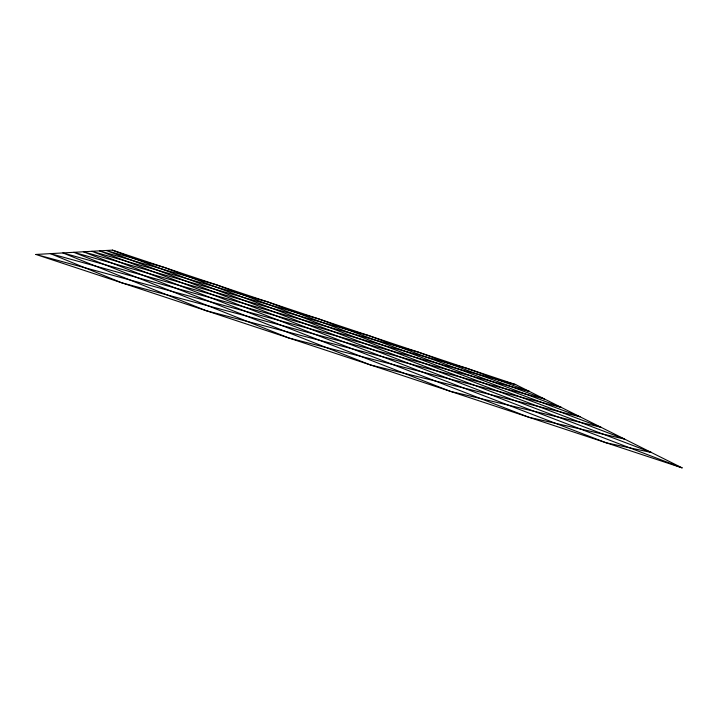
<?xml version="1.0" encoding="UTF-8"?>
<svg xmlns="http://www.w3.org/2000/svg" width="718" height="718" viewBox="0 0 718 718"><rect width="100%" height="100%" fill="white"/><g stroke="black" fill="none" stroke-linecap="round" stroke-linejoin="round"><path stroke-width="1.08" d="M35.9 254.459L112.43 250.133L515.641 384.561L682.1 467.867L35.9 254.459L515.641 384.561M112.43 250.133L682.1 467.867M651.298 452.448L606.189 442.8L106.273 250.483L164.799 267.59L651.298 452.448M624.445 439.012L528.96 417.293L99.452 250.869L216.585 284.858L624.445 439.012M600.84 427.201L450.383 391.346L91.859 251.3L267.805 301.937L600.84 427.201M579.92 416.727L370.407 364.932L83.36 251.776L318.46 318.819L579.92 416.727M561.252 407.393L289.022 338.052L73.775 252.323L368.558 335.53L561.252 407.393M544.495 399.002L206.165 310.688L62.87 252.933L418.118 352.053L544.495 399.002M529.372 391.436L121.8 282.829L50.377 253.642L467.14 368.397L529.372 391.436"/></g></svg>
